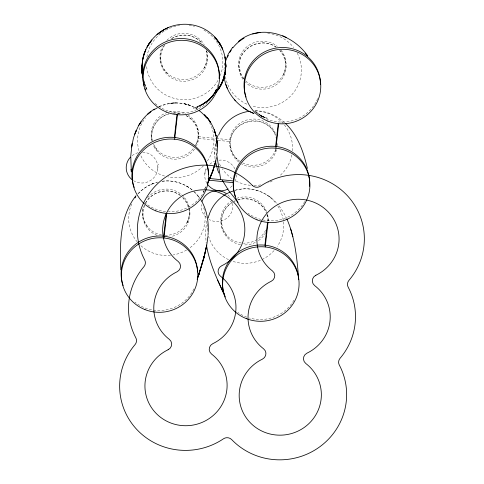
<?xml version="1.0" encoding="UTF-8"?>
<svg xmlns="http://www.w3.org/2000/svg" width="484" height="484" viewBox="0 0 484 484"><rect width="100%" height="100%" fill="white"/><g stroke="black" fill="none" stroke-linecap="round" stroke-linejoin="round"><path stroke-width="0.36" stroke-dasharray="2.42 1.81" d="M214.969 158.589L214.739 148.394L215.979 141.552M207.932 235.877L208.047 234.377M157.724 169.182L158.304 164.088M204.847 173.901L205.428 168.813M223.977 69.696L225.006 63.138M206.795 221.134L205.47 231.292L206.142 243.186M224.703 64.439L225.375 61.613M217.885 84.972L215.931 90.369L216.602 88.796L214.255 93.563M283.158 74.941C285.675 70.077 286.195 64.269 284.725 59.006L284.834 59.423L283.14 55.182L279.746 50.421M275.723 149.447L274.979 151.492L275.293 150.766M144.686 205.18L143.409 209.269L142.998 215.422L142.968 214.975L144.444 221.43L147.983 227.426L147.457 226.784M187.895 220.789L186.558 223.602C188.766 219.446 189.734 214.6 189.026 209.929M283.842 73.538L284.144 72.878M185.91 115.597C191.446 118.423 195.742 123.565 197.411 129.561L197.309 129.125C198.845 134.625 198.131 140.662 195.409 145.678L196.752 142.895M216.59 89.195L215.011 92.051L217.268 87.338M215.011 92.051L216.602 88.796M203.952 190.605L203.316 191.906L203.952 190.623M205.857 186.709L204.272 189.952L205.851 186.782M204.623 67.07L204.254 67.76C206.977 62.751 207.697 56.713 206.166 51.213L206.269 51.643M216.112 89.963L213.172 95.052L214.793 92.505M145.654 203.159C151.946 190.859 169.684 187.06 180.459 195.699M164.596 45.302C161.783 49.447 160.379 54.51 160.73 59.508L160.7 59.078C161.093 64.402 163.489 69.514 167.282 73.265L166.792 72.775M214.793 92.42L211.127 97.792L214.872 92.402M213.771 94.156L208.84 100.339L215.38 91.603M214.805 92.674L211.665 96.909L206.244 102.759L214.309 93.715M214.333 93.787L206.493 102.033L210.455 98.355L214.309 93.817M214.273 93.708L209.239 99.553L212.996 95.566M214.406 93.866L210.455 98.355L203.437 104.302L213.553 95.209M213.704 95.142L208.937 99.837L200.098 106.311L207.582 100.956L211.931 97.109L204.393 103.322L196.522 108.005L204.393 103.322L212.555 96.443M137.88 193.709C143.355 188.034 150.391 183.835 158.087 182.02M213.716 95.033L208.937 99.837L200.927 105.391L205.621 102.305L213.069 95.959M207.582 100.956L213.504 95.209M205.621 102.305L197.224 107.127L205.621 102.305L212.5 96.443M232.175 202.554C225.235 206.898 220.922 215.132 221.593 223.324L221.557 222.876L223.039 229.331L226.585 235.315L225.992 234.649M171.372 38.78C180.744 32.646 194.393 34.406 201.622 43.058M230.578 191.906L234.189 190.593M234.25 201.374L235.327 200.902M159.182 106.51C171.542 100.775 186.739 101.918 198.107 109.426M151.062 184.41L152.902 183.66L151.431 184.253M237.511 200.061C248.625 196.074 262.213 202.04 266.406 213.178M168.928 113.879C158.649 116.499 150.929 126.82 151.861 137.474L151.831 137.032L152.424 140.62M235.399 190.194C242.43 188.306 249.974 188.343 256.95 190.442M162.352 181.234C176.466 179.31 191.198 185.947 199.341 197.593L198.101 195.99M173.363 113.111L177.598 113.159L181.058 113.794M255.401 110.775C266.684 110.794 277.653 115.815 285.663 123.65M198.379 136.657L215.586 138.382M216.336 138.46L229.797 139.809M198.664 138.43L215.12 140.082M218.115 140.378L230.082 141.576M261.142 116.081L264.53 117.152L260.688 115.809L267.325 118.187L260.688 115.809M256.526 190.303C265.093 192.692 272.68 197.98 278.264 204.859M259.938 115.144L265.026 117.666L259.938 115.144L263.55 116.85M186.497 186.025L188.645 187.332M255.262 111.272L261.517 115.912M258.256 113.837L259.944 115.029L256.907 112.766M271.282 197.889L267.349 195.106M276.237 47.323C261.596 35.719 237.16 48.703 239.332 67.482L239.29 67.04L240.784 73.483L243.984 78.995M236.476 158.534L237.045 159.121C233.24 155.382 230.832 150.276 230.42 144.952L230.457 145.394C227.885 118.731 269.267 111.38 275.989 137.383M182.692 197.593L186.872 203.238L188.941 209.215M156.308 148.891L156.84 149.483L153.785 144.541M279.074 205.857L283.358 212.18L286.709 218.526M145.164 86.17L147.051 89.994L145.303 86.4M144.565 83.653L146.827 88.651L143.942 82.625L145.031 84.942L143.893 81.493M144.081 81.118L144.789 83.127L143.633 79.848M267.132 215.326L267.029 214.896L267.846 221.303M215.053 144.25L216.118 150.887M214.581 152.006L214.763 155.739M236.355 174.851A15.815 15.403 -9.1 0 1 234.667 182.311M232.084 185.923A15.815 15.403 -9.1 0 1 228.575 188.693M206.934 183.406A15.815 15.403 -9.1 0 1 206.995 167.676M209.826 164.245A15.815 15.403 -9.1 0 1 214.557 161.263M218.919 160.162A15.815 15.403 -9.1 0 1 235.176 169.509M142.635 152.2A15.815 15.403 -9.1 0 1 157.167 171.881A15.815 15.403 -9.1 0 1 133.905 180.901M132.144 155.654A15.815 15.403 -9.1 0 1 138.164 152.69M232.635 203.334A15.815 15.403 -9.1 0 1 226.04 218.762A15.815 15.403 -9.1 0 1 208.961 219.433M206.263 217.473A15.815 15.403 -9.1 0 1 201.362 204.569M227.879 194.81A15.815 15.403 -9.1 0 1 230.082 197.291M281.071 50.118A23.722 23.105 -9.1 0 1 277.979 81.421A23.722 23.105 -9.1 0 1 245.769 81.064M243.706 78.874A23.722 23.105 -9.1 0 1 245.576 47.946A23.722 23.105 -9.1 0 1 277.296 46.325M275.826 149.362A23.722 23.105 -9.1 0 1 242.672 162.89M239.774 161.22A23.722 23.105 -9.1 0 1 239.229 123.716A23.722 23.105 -9.1 0 1 275.886 134.794M267.495 214.231A23.722 23.105 -9.1 0 1 268.13 221.726M265.662 230.305A23.722 23.105 -9.1 0 1 243.573 243.168M241.328 242.992A23.722 23.105 -9.1 0 1 221.109 224.001A23.722 23.105 -9.1 0 1 233.966 199.432M236.561 198.337A23.722 23.105 -9.1 0 1 266.835 212.131M187.967 114.956A23.722 23.105 -9.1 0 1 195.766 144.958M193.225 148.721A23.722 23.105 -9.1 0 1 153.585 144.746M152.133 141.183A23.722 23.105 -9.1 0 1 165.824 112.984M169.037 111.925A23.722 23.105 -9.1 0 1 185.923 113.782M147.559 197.768A23.722 23.105 -9.1 0 1 187.562 202.481A23.722 23.105 -9.1 0 1 165.038 235.297M161.674 234.958A23.722 23.105 -9.1 0 1 142.883 207.116M206.668 50.584A23.722 23.105 -9.1 0 1 181.343 79.437A23.722 23.105 -9.1 0 1 162.267 46.658M166.774 40.335A23.722 23.105 -9.1 0 1 204.248 44.758M297.255 53.137A38.248 37.256 -9.1 0 1 292.439 94.047A38.248 37.256 -9.1 0 1 251.976 106.026M246.888 104.151A38.248 37.256 -9.1 0 1 225.375 76.127M267.712 33.245A38.248 37.256 -9.1 0 1 293.637 47.535M279.903 50.215A23.722 23.105 -9.1 0 1 278.796 82.703A23.722 23.105 -9.1 0 1 245.479 82.28M242.98 79.328A23.722 23.105 -9.1 0 1 245.793 49.779A23.722 23.105 -9.1 0 1 276.086 46.996M277.344 143.554A23.722 23.105 -9.1 0 1 277.259 145.751M276.594 149.55A23.722 23.105 -9.1 0 1 241.474 163.876M238.703 162.013A23.722 23.105 -9.1 0 1 239.501 125.495A23.722 23.105 -9.1 0 1 275.571 134.988M254.772 110.909A38.248 37.256 -9.1 0 1 292.415 150.978M291.858 154.934A38.248 37.256 -9.1 0 1 279.528 176.007M272.244 180.968A38.248 37.256 -9.1 0 1 267.894 182.922M260.664 184.894A38.248 37.256 -9.1 0 1 253.87 185.463M250.464 185.305A38.248 37.256 -9.1 0 1 235.611 180.841M232.151 178.729A38.248 37.256 -9.1 0 1 222.289 168.789M220.559 165.933A38.248 37.256 -9.1 0 1 219.367 163.55M216.167 150.712A38.248 37.256 -9.1 0 1 216.227 145.394M267.477 214.944A23.722 23.105 -9.1 0 1 268.481 220.892M265.686 232.568A23.722 23.105 -9.1 0 1 258.238 240.754M255.322 242.454A23.722 23.105 -9.1 0 1 243.857 244.934M240.5 244.601A23.722 23.105 -9.1 0 1 221.49 226.312A23.722 23.105 -9.1 0 1 232.278 202.288M234.25 201.205A23.722 23.105 -9.1 0 1 235.272 200.727M237.916 199.759A23.722 23.105 -9.1 0 1 266.496 212.373M277.864 206.033A38.248 37.256 -9.1 0 1 277.374 246.344M274.059 250.585A38.248 37.256 -9.1 0 1 232.326 261.185M228.563 259.648A38.248 37.256 -9.1 0 1 208.162 234.516M207.485 230.59A38.248 37.256 -9.1 0 1 207.321 223.947M230.626 191.839A38.248 37.256 -9.1 0 1 276.334 203.843M186.286 115.597A23.722 23.105 -9.1 0 1 196.516 145.823M194.532 149.163A23.722 23.105 -9.1 0 1 172.492 159.067A23.722 23.105 -9.1 0 1 153.174 145.018M151.758 140.281A23.722 23.105 -9.1 0 1 168.777 113.843M172.649 113.093A23.722 23.105 -9.1 0 1 181.046 113.643M203.728 207.83A38.248 37.256 -9.1 0 1 189.474 248.129M186.63 249.992A38.248 37.256 -9.1 0 1 173.272 254.917M170.568 255.286A38.248 37.256 -9.1 0 1 139.58 244.468M137.311 242.012A38.248 37.256 -9.1 0 1 132.065 203.207M138.339 193.691A38.248 37.256 -9.1 0 1 156.592 182.401M161.934 181.288A38.248 37.256 -9.1 0 1 192.299 190.121M194.272 191.936A38.248 37.256 -9.1 0 1 199.323 198.162M182.867 197.339A23.722 23.105 -9.1 0 1 188.972 220.365A23.722 23.105 -9.1 0 1 170.931 236.585M157.1 235.363A23.722 23.105 -9.1 0 1 144.377 205.216M145.345 203.219A23.722 23.105 -9.1 0 1 180.744 195.548M209.548 122.567A38.248 37.256 -9.1 0 1 206.922 161.686M203.449 165.818A38.248 37.256 -9.1 0 1 167.887 176.854M164.584 176.049A38.248 37.256 -9.1 0 1 140.832 155.679M138.981 150.693A38.248 37.256 -9.1 0 1 145.454 117.872M159.079 106.922A38.248 37.256 -9.1 0 1 197.956 109.771M206.48 50.772A23.722 23.105 -9.1 0 1 180.786 81.118A23.722 23.105 -9.1 0 1 164.215 45.544M171.935 38.351A23.722 23.105 -9.1 0 1 202.469 43.584M203.946 30.099A38.248 37.256 -9.1 0 1 220.293 75.577M217.969 80.411A38.248 37.256 -9.1 0 1 176.073 98.827A38.248 37.256 -9.1 0 1 146.483 64.953M146.87 56.991A38.248 37.256 -9.1 0 1 179.649 25.507M189.171 25.374A38.248 37.256 -9.1 0 1 194.532 26.342M293.903 300.237A38.248 37.256 -9.1 0 1 249.375 317.982M246.792 317.135A38.248 37.256 -9.1 0 1 237.85 312.41M304.751 201.501A38.248 37.256 -9.1 0 1 248.153 213.287M317.667 98.561A38.248 37.256 -9.1 0 1 255.395 111.526M212.924 96.074A38.248 37.256 -9.1 0 1 154.148 102.541M204.454 190.75A38.248 37.256 -9.1 0 1 168.353 211.792M165.637 211.593A38.248 37.256 -9.1 0 1 145.315 203.062M193.903 288.881A38.248 37.256 -9.1 0 1 134.994 302.216M209.947 98.772L202.034 104.447L193.346 108.489L202.034 104.447L209.947 98.772M173.127 102.965L169.339 103.419L176.841 102.874L173.127 102.965M183.968 103.655L187.562 104.544L183.968 103.655M190.738 105.651L187.217 104.441L191.156 105.796L190.738 105.651"/><path stroke-width="0.73" d="M208.217 232.12C208.725 220.758 206.698 208.955 200.491 199.263M218.248 89.655L223.076 80.368L224.872 74.385L221.581 83.883L218.248 89.655C230.202 72.896 227.789 47.571 211.817 34.201C196.722 20.679 171.881 21.036 156.991 34.703L164.379 29.506L163.816 29.778L168.232 27.673M225.677 67.669L225.822 64.656L225.52 70.761L224.195 76.853L225.52 70.761M208.047 234.377L208.162 232.871M142.447 75.171L141.921 71.142L142.266 65.219L141.993 69.115L142.447 75.171L142.114 73.096L142.617 66.949L142.114 73.096L142.659 77.101M216.971 153.985C218.707 139.834 214.642 124.684 204.357 114.502M174.385 137.456L177.005 114.412M163.683 236.204L166.302 213.16M174.67 139.229L177.459 114.696M163.967 237.971L166.756 213.438M207.878 236.628C206.511 250.234 202.536 263.417 198.222 276.34L204.611 254.935L198.222 276.34M275.632 146.44L278.252 123.39M275.916 148.207L278.705 123.674M264.929 245.182L267.555 222.138M265.214 246.955L268.003 222.422M132.168 143.282L131.642 147.009L133.469 137.952L136.204 130.565L134.637 134.256M131.902 145.031L130.765 156.108L131.321 171.959L131.164 169.212L131.2 170.023M216.445 157.711L214.842 164.766L209.983 178.263M225.284 61.964L228.345 53.881L232.677 47.244M216.287 140.312L217.861 135.599M197.327 278.984L199.287 272.976L197.169 279.353M135.272 132.773L138.642 125.507L140.935 122.035L138.642 125.507M207.406 183.672L211.212 174.851L208.005 182.172M139.416 124.352C142.998 118.072 148.334 112.96 154.354 109.033M217.431 90.708L219.7 87.35L215.846 92.898M216.874 91.065L221.581 83.883L223.892 77.936L220.268 86.291L215.459 92.952M136.016 195.687C119.409 216.342 119.869 244.735 120.8 269.842M150.978 111.38L147.862 114.055L150.355 111.931M238.412 41.479C260.144 23.184 292.995 34.225 307.739 56.047M164.379 29.506L160.277 32.065L160.712 31.732C154.983 35.665 150.228 40.989 147.039 47.178L151.873 39.966L149.036 43.687L149.35 43.251C145.744 48.539 143.361 54.631 142.49 60.972L143.258 56.719L145.872 49.689L144.123 53.797L144.377 53.204L142.465 60.312L141.885 67.99L142.175 71.983L141.806 67.161L142.72 59.55L141.885 67.99L141.806 67.161L142.114 73.096M252.678 33.959L260.077 32.44M208.162 178.348L233.282 180.937M208.441 180.121L233.566 182.71M250.204 111.78L254.021 113.534C238.067 107.267 224.975 92.293 224.001 74.766M282.656 35.737L286.51 37.595M243.464 107.781L247.028 110.098M285.663 123.65C297.962 135.429 303.637 152.23 307.376 168.42M305.15 53.113L307.304 55.539M234.661 99.885L235.466 100.817M238.08 202.457L228.726 190.611L222.216 180.211M223.777 293.498C216.572 278.215 209.542 262.546 206.571 245.811M224.255 294.532L217.618 280.103M286.976 219.149C294.659 236.845 296.74 256.332 298.392 275.378M225.834 84.531L227.28 88.257M218.828 172.927L217.516 169.557L215.392 161.172M290.721 229.047L292.868 236.761M216.59 153.833L220.722 179.643M227.583 189.226A15.815 15.403 -9.1 0 1 207.545 184.325M202.094 201.344A15.815 15.403 -9.1 0 1 226.131 193.437M132.961 180.308A15.815 15.403 -9.1 0 1 130.486 157.155M225.199 74.808A38.248 37.256 -9.1 0 1 224.957 70.162M227.522 57.142A38.248 37.256 -9.1 0 1 228.315 55.297M229.846 52.314A38.248 37.256 -9.1 0 1 231.267 50.034M232.852 47.849A38.248 37.256 -9.1 0 1 244.063 38.169M218.665 135.036A38.248 37.256 -9.1 0 1 249.327 111.266M208.211 218.024A38.248 37.256 -9.1 0 1 229.997 192.112M135.018 197.938A38.248 37.256 -9.1 0 1 135.786 196.837M153.791 110.001A38.248 37.256 -9.1 0 1 157.264 107.853M199.051 110.552A38.248 37.256 -9.1 0 1 206.65 118.084M225.35 297.013A38.248 37.256 -9.1 0 1 251.892 246.017A38.248 37.256 -9.1 0 1 298.731 279.728M235.448 196.425A38.248 37.256 -9.1 0 1 266.424 146.604A38.248 37.256 -9.1 0 1 309.512 186.316M246.066 97.066A38.248 37.256 -9.1 0 1 275.916 48.079A38.248 37.256 -9.1 0 1 320.487 84.258M144.214 86.182A38.248 37.256 -9.1 0 1 177.374 38.732A38.248 37.256 -9.1 0 1 219.107 78.602M145.527 89.951A38.248 37.256 -9.1 0 1 145.043 88.711M134.201 187.447A38.248 37.256 -9.1 0 1 163.828 137.831A38.248 37.256 -9.1 0 1 208.392 174.676M123.13 285.548A38.248 37.256 -9.1 0 1 152.648 236.622A38.248 37.256 -9.1 0 1 197.539 272.075M206.741 245.134L203.697 258.559L206.741 245.134M215.785 161.118L212.67 171.638L208.386 181.657L212.67 171.638L215.785 161.118M215.906 38.43L214.799 37.074L220.764 45.296L215.906 38.43M209.451 120.794L207.073 117.521L210.564 122.361L209.451 120.794M221.72 47.323L219.79 43.687L222.616 49.041L221.72 47.323M214.932 132.09L214.212 129.736L216.1 136.034L214.932 132.09M225.338 59.09L225.048 56.846L225.84 66.974L225.338 59.09M217.074 142.907L216.844 139.991L217.352 146.876L217.074 142.907M315.87 275.251A6.328 6.159 -9.1 0 0 314.691 285.633A41.116 40.045 -9.1 0 1 307.019 353.139A6.328 6.159 -9.1 0 0 305.834 363.52A41.116 40.045 -9.1 0 1 308.266 424.202A41.116 40.045 -9.1 0 1 246.356 418.001A41.116 40.045 -9.1 0 1 262.37 359.17A6.328 6.159 -9.1 0 0 263.556 348.782A41.116 40.045 -9.1 0 1 271.228 281.277A6.328 6.159 -9.1 0 0 272.407 270.895A41.116 40.045 -9.1 0 1 269.981 210.213A41.116 40.045 -9.1 0 1 331.891 216.415A41.116 40.045 -9.1 0 1 315.87 275.251M168.129 349.726A6.328 6.159 -9.1 0 0 169.309 339.338A41.116 40.045 -9.1 0 1 176.981 271.833A6.328 6.159 -9.1 0 0 178.166 261.451A41.116 40.045 -9.1 0 1 175.734 200.769A41.116 40.045 -9.1 0 1 237.644 206.971A41.116 40.045 -9.1 0 1 221.63 265.807A6.328 6.159 -9.1 0 0 220.444 276.189A41.116 40.045 -9.1 0 1 212.772 343.694A6.328 6.159 -9.1 0 0 211.593 354.082A41.116 40.045 -9.1 0 1 214.019 414.758A41.116 40.045 -9.1 0 1 152.109 408.556A41.116 40.045 -9.1 0 1 168.129 349.726M252.309 185.372A6.328 6.159 -9.1 0 0 260.507 186.189A66.417 64.693 -9.1 0 1 347.101 195.391A66.417 64.693 -9.1 0 1 348.94 280.387A6.328 6.159 -9.1 0 0 348.171 287.163A66.417 64.693 -9.1 0 1 340.083 358.275A6.328 6.159 -9.1 0 0 339.314 365.051A66.417 64.693 -9.1 0 1 318.405 447.773A66.417 64.693 -9.1 0 1 231.691 439.605A6.328 6.159 -9.1 0 0 223.493 438.782A66.417 64.693 -9.1 0 1 136.899 429.58A66.417 64.693 -9.1 0 1 135.06 344.584A6.328 6.159 -9.1 0 0 135.829 337.814A66.417 64.693 -9.1 0 1 143.917 266.696A6.328 6.159 -9.1 0 0 144.686 259.92A66.417 64.693 -9.1 0 1 165.595 177.204A66.417 64.693 -9.1 0 1 252.309 185.372M246.235 318.581A38.248 37.256 -9.1 0 0 298.755 278.851A38.248 37.256 -9.1 0 0 237.583 254.638A38.248 37.256 -9.1 0 0 246.235 318.581M257.077 219.851A38.248 37.256 -9.1 0 0 309.597 180.115A38.248 37.256 -9.1 0 0 248.431 155.908A38.248 37.256 -9.1 0 0 257.077 219.851M267.918 121.121A38.248 37.256 -9.1 0 0 320.444 81.385A38.248 37.256 -9.1 0 0 259.273 57.172A38.248 37.256 -9.1 0 0 267.918 121.121M166.671 112.137A38.248 37.256 -9.1 0 0 219.191 72.406A38.248 37.256 -9.1 0 0 158.026 48.194A38.248 37.256 -9.1 0 0 166.671 112.137M155.83 210.873A38.248 37.256 -9.1 0 0 208.35 171.136A38.248 37.256 -9.1 0 0 147.178 146.924A38.248 37.256 -9.1 0 0 155.83 210.873M144.982 309.603A38.248 37.256 -9.1 0 0 197.502 269.866A38.248 37.256 -9.1 0 0 136.337 245.654A38.248 37.256 -9.1 0 0 144.982 309.603"/></g></svg>
